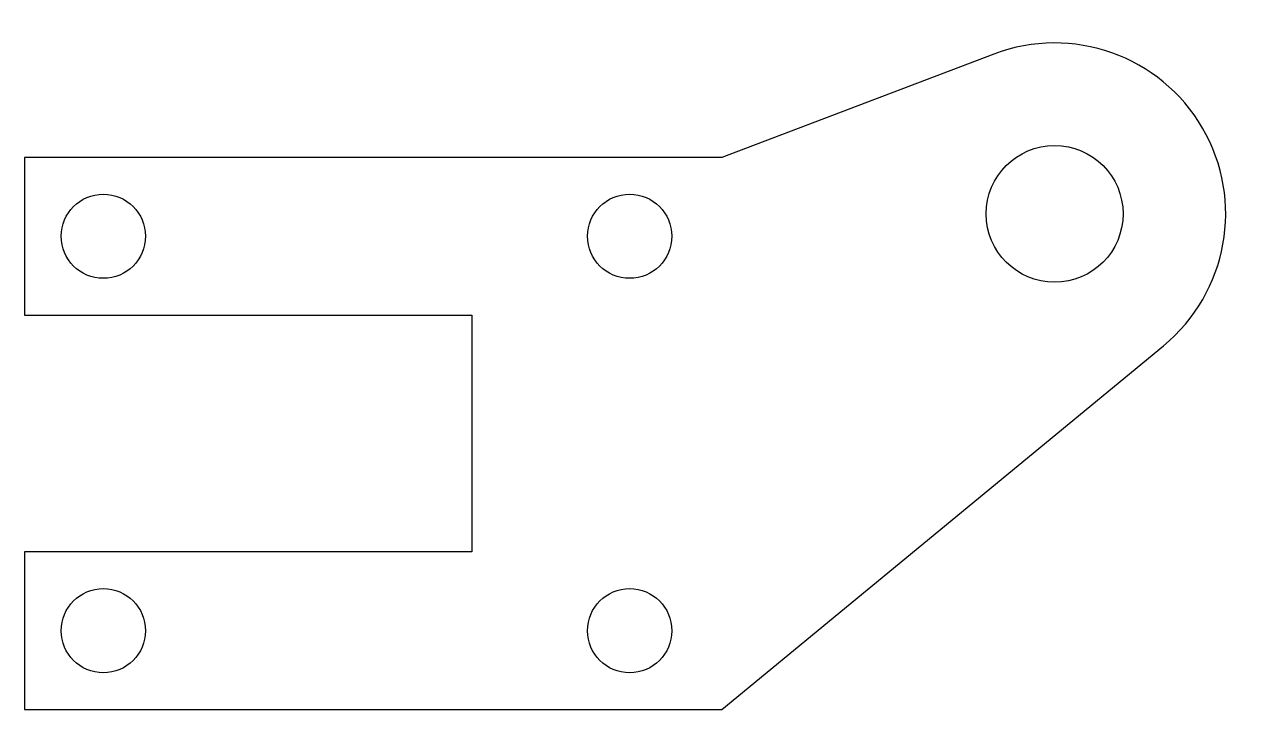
# Model space of a CAD drawing. Extents: x -52 to -5.6, y -8.8 to 17.2.
import ezdxf

# ---------------------------------------------------------------- set-up
doc = ezdxf.new("R2010")
doc.units = 0
doc.layers.get('0').update_dxf_attribs({"linetype": 'continuous'})

# ---------------------------------------------------------------- blocks, each defined once
blk = doc.blocks.new('SKETCH003')
at = {"color": 7}
blk.add_lwpolyline([(-8.716, 4.984, 0.84876), (-15.157, 16.077), (-25.5, 12.15), (-52, 12.15), (-52, 6.15), (-35, 6.15), (-35, -2.85), (-52, -2.85), (-52, -8.85), (-25.5, -8.85), (-8.716, 4.984)], format="xyb", dxfattribs=at)
for centre, radius in [((-12.85, 10), 2.6), ((-49, 9.15), 1.6), ((-29, 9.15), 1.6), ((-49, -5.85), 1.6), ((-29, -5.85), 1.6)]:
    blk.add_circle(centre, radius, dxfattribs=at)

msp = doc.modelspace()

# ---------------------------------------------------------------- block references
at = {"color": 7}
msp.add_blockref('SKETCH003', (0, 0), dxfattribs=at)

doc.saveas('drawing.dxf')
